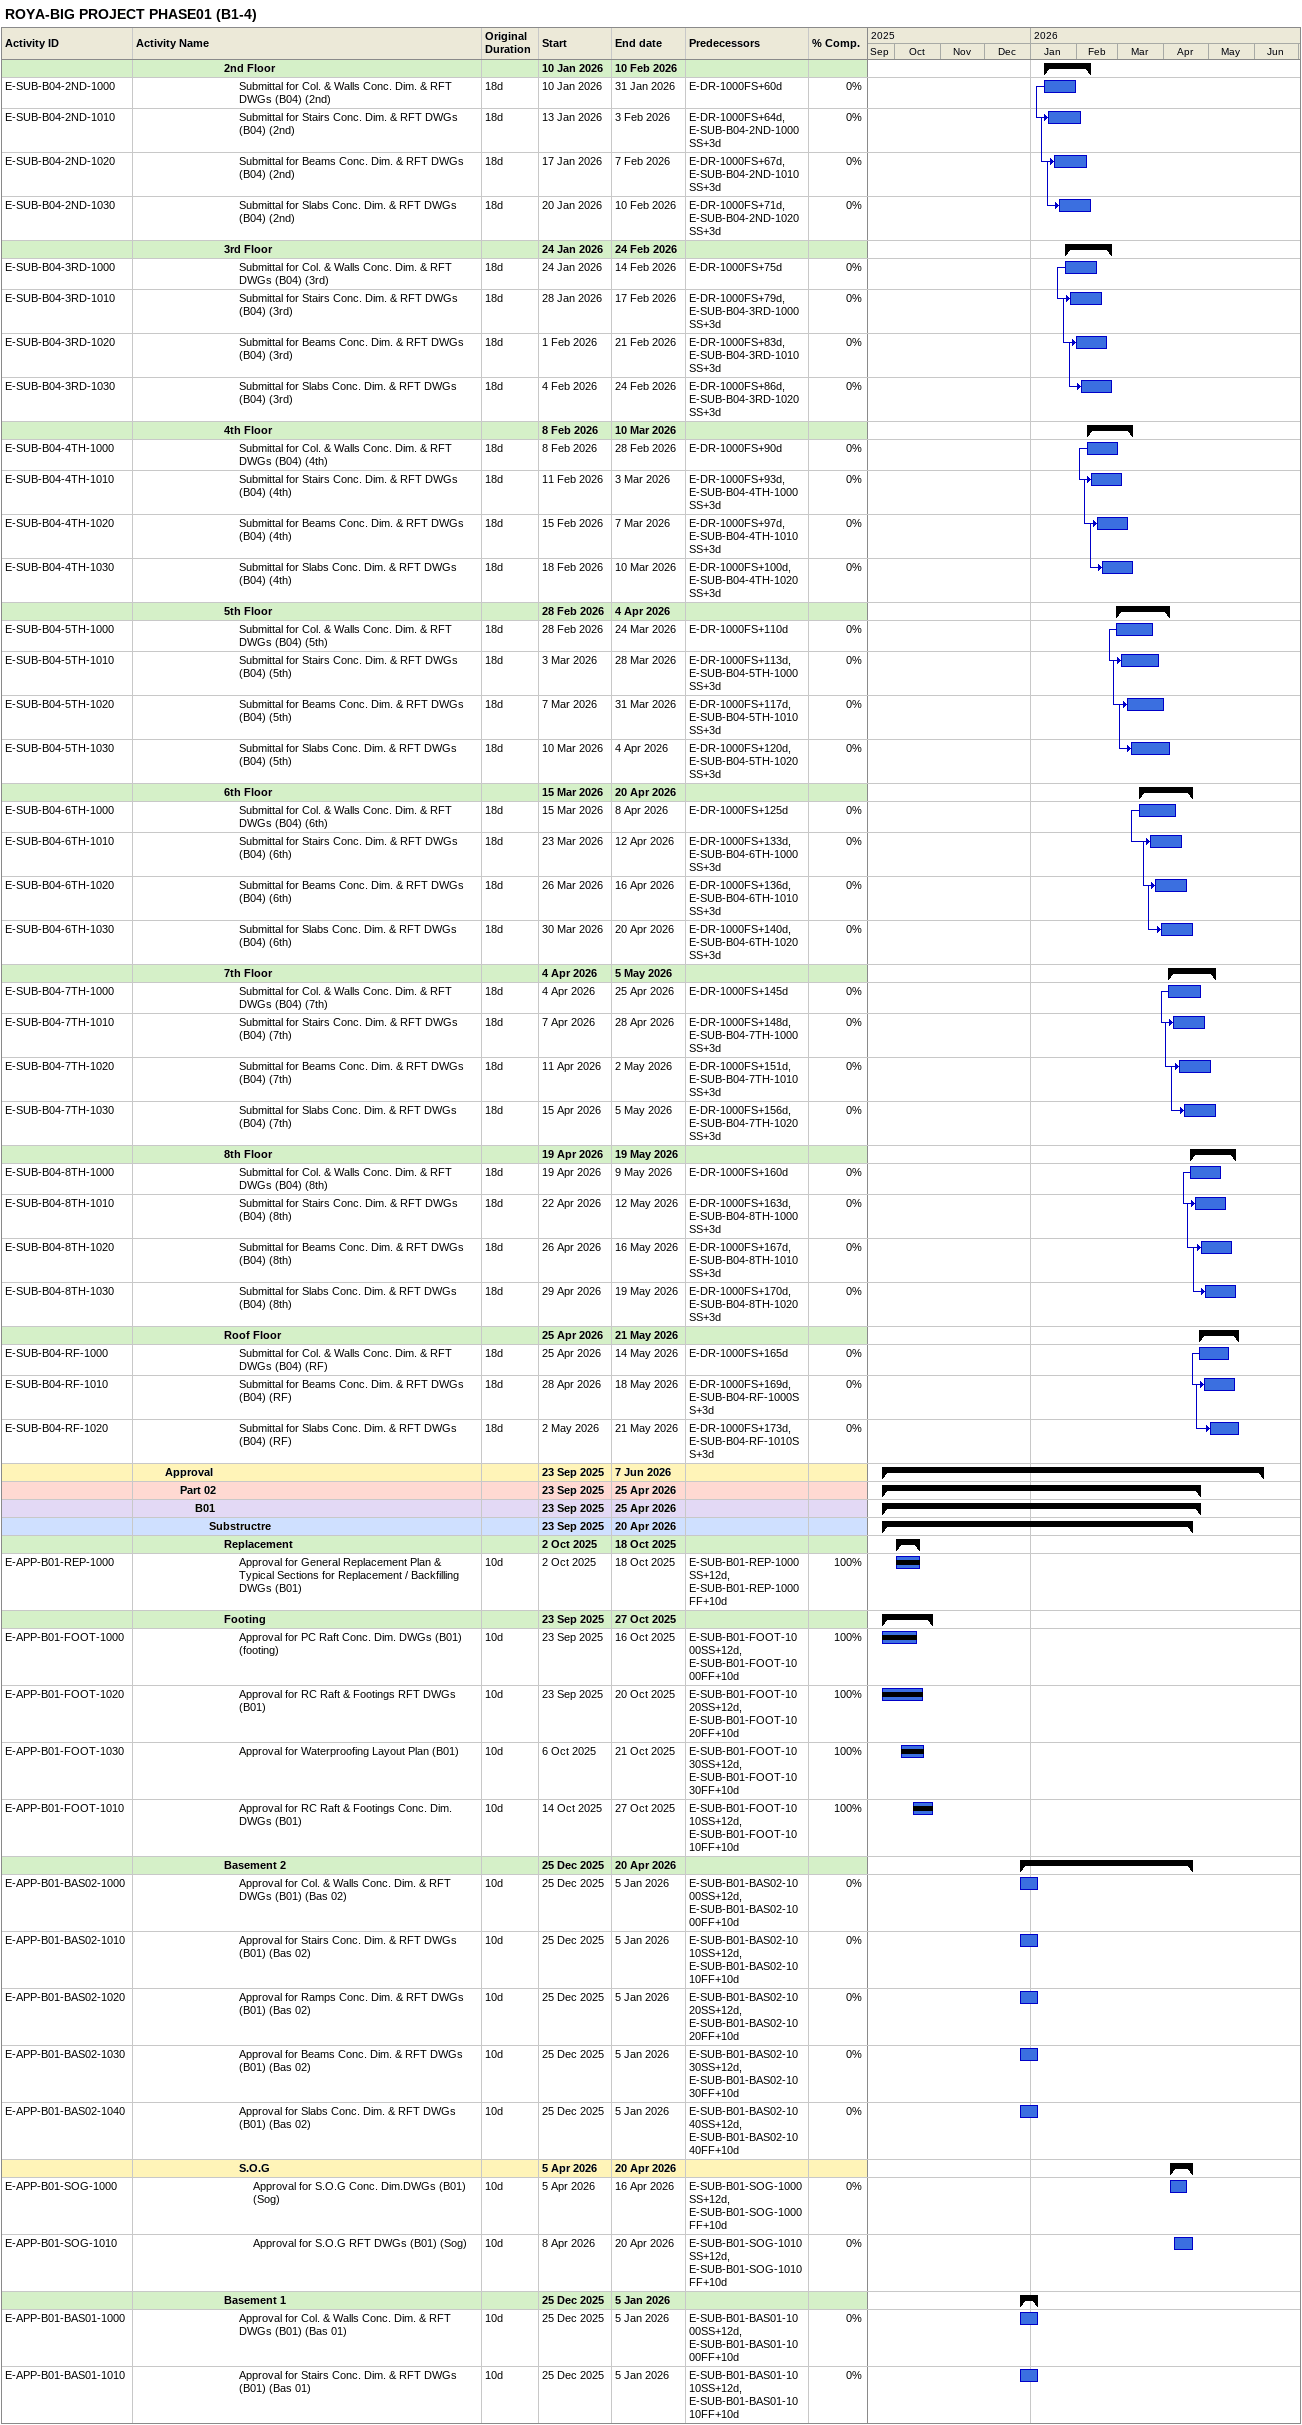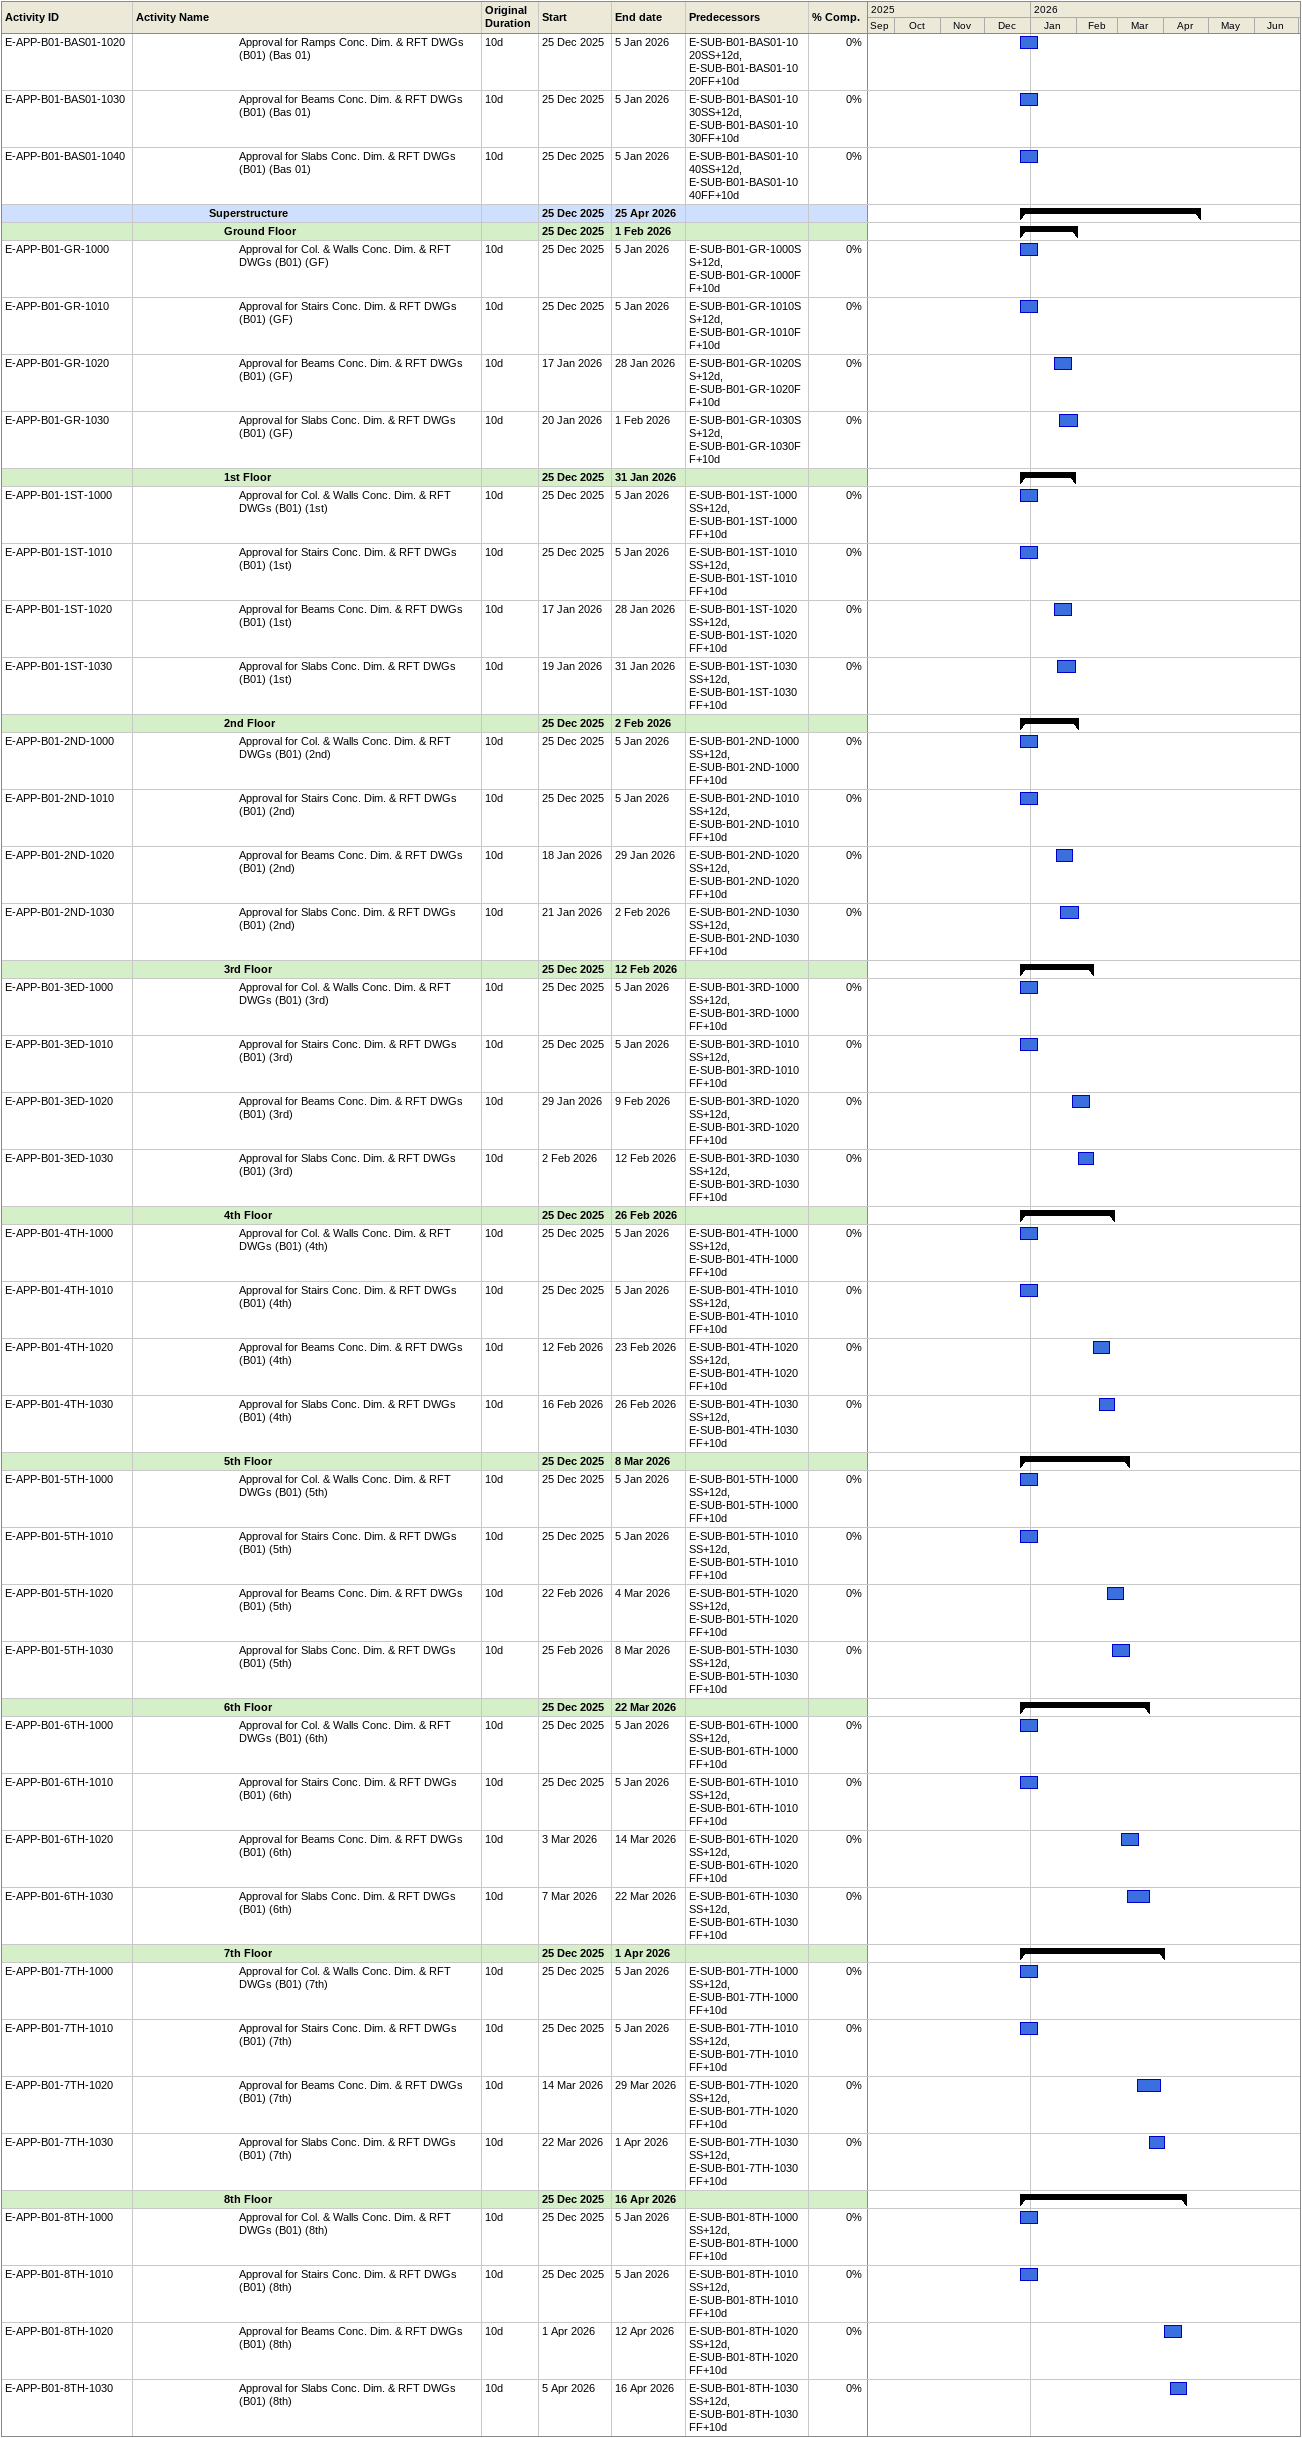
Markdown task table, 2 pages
ROYA-BIG PROJECT PHASE01 (B1-4)

| ID | Level | Task | Original duration | Start | Finish | Predecessors | % complete |
|---|---|---|---|---|---|---|---|
|  | 7 | **2nd Floor** |  | 2026-01-10 | 2026-02-10 |  |  |
| E-SUB-B04-2ND-1000 | 8 | Submittal for Col. & Walls Conc. Dim. & RFT DWGs (B04) (2nd) | 18d | 2026-01-10 | 2026-01-31 | E-DR-1000FS+60d | 0 |
| E-SUB-B04-2ND-1010 | 8 | Submittal for Stairs Conc. Dim. & RFT DWGs (B04) (2nd) | 18d | 2026-01-13 | 2026-02-03 | E-DR-1000FS+64d, E-SUB-B04-2ND-1000SS+3d | 0 |
| E-SUB-B04-2ND-1020 | 8 | Submittal for Beams Conc. Dim. & RFT DWGs (B04) (2nd) | 18d | 2026-01-17 | 2026-02-07 | E-DR-1000FS+67d, E-SUB-B04-2ND-1010SS+3d | 0 |
| E-SUB-B04-2ND-1030 | 8 | Submittal for Slabs Conc. Dim. & RFT DWGs (B04) (2nd) | 18d | 2026-01-20 | 2026-02-10 | E-DR-1000FS+71d, E-SUB-B04-2ND-1020SS+3d | 0 |
|  | 7 | **3rd Floor** |  | 2026-01-24 | 2026-02-24 |  |  |
| E-SUB-B04-3RD-1000 | 8 | Submittal for Col. & Walls Conc. Dim. & RFT DWGs (B04) (3rd) | 18d | 2026-01-24 | 2026-02-14 | E-DR-1000FS+75d | 0 |
| E-SUB-B04-3RD-1010 | 8 | Submittal for Stairs Conc. Dim. & RFT DWGs (B04) (3rd) | 18d | 2026-01-28 | 2026-02-17 | E-DR-1000FS+79d, E-SUB-B04-3RD-1000SS+3d | 0 |
| E-SUB-B04-3RD-1020 | 8 | Submittal for Beams Conc. Dim. & RFT DWGs (B04) (3rd) | 18d | 2026-02-01 | 2026-02-21 | E-DR-1000FS+83d, E-SUB-B04-3RD-1010SS+3d | 0 |
| E-SUB-B04-3RD-1030 | 8 | Submittal for Slabs Conc. Dim. & RFT DWGs (B04) (3rd) | 18d | 2026-02-04 | 2026-02-24 | E-DR-1000FS+86d, E-SUB-B04-3RD-1020SS+3d | 0 |
|  | 7 | **4th Floor** |  | 2026-02-08 | 2026-03-10 |  |  |
| E-SUB-B04-4TH-1000 | 8 | Submittal for Col. & Walls Conc. Dim. & RFT DWGs (B04) (4th) | 18d | 2026-02-08 | 2026-02-28 | E-DR-1000FS+90d | 0 |
| E-SUB-B04-4TH-1010 | 8 | Submittal for Stairs Conc. Dim. & RFT DWGs (B04) (4th) | 18d | 2026-02-11 | 2026-03-03 | E-DR-1000FS+93d, E-SUB-B04-4TH-1000SS+3d | 0 |
| E-SUB-B04-4TH-1020 | 8 | Submittal for Beams Conc. Dim. & RFT DWGs (B04) (4th) | 18d | 2026-02-15 | 2026-03-07 | E-DR-1000FS+97d, E-SUB-B04-4TH-1010SS+3d | 0 |
| E-SUB-B04-4TH-1030 | 8 | Submittal for Slabs Conc. Dim. & RFT DWGs (B04) (4th) | 18d | 2026-02-18 | 2026-03-10 | E-DR-1000FS+100d, E-SUB-B04-4TH-1020SS+3d | 0 |
|  | 7 | **5th Floor** |  | 2026-02-28 | 2026-04-04 |  |  |
| E-SUB-B04-5TH-1000 | 8 | Submittal for Col. & Walls Conc. Dim. & RFT DWGs (B04) (5th) | 18d | 2026-02-28 | 2026-03-24 | E-DR-1000FS+110d | 0 |
| E-SUB-B04-5TH-1010 | 8 | Submittal for Stairs Conc. Dim. & RFT DWGs (B04) (5th) | 18d | 2026-03-03 | 2026-03-28 | E-DR-1000FS+113d, E-SUB-B04-5TH-1000SS+3d | 0 |
| E-SUB-B04-5TH-1020 | 8 | Submittal for Beams Conc. Dim. & RFT DWGs (B04) (5th) | 18d | 2026-03-07 | 2026-03-31 | E-DR-1000FS+117d, E-SUB-B04-5TH-1010SS+3d | 0 |
| E-SUB-B04-5TH-1030 | 8 | Submittal for Slabs Conc. Dim. & RFT DWGs (B04) (5th) | 18d | 2026-03-10 | 2026-04-04 | E-DR-1000FS+120d, E-SUB-B04-5TH-1020SS+3d | 0 |
|  | 7 | **6th Floor** |  | 2026-03-15 | 2026-04-20 |  |  |
| E-SUB-B04-6TH-1000 | 8 | Submittal for Col. & Walls Conc. Dim. & RFT DWGs (B04) (6th) | 18d | 2026-03-15 | 2026-04-08 | E-DR-1000FS+125d | 0 |
| E-SUB-B04-6TH-1010 | 8 | Submittal for Stairs Conc. Dim. & RFT DWGs (B04) (6th) | 18d | 2026-03-23 | 2026-04-12 | E-DR-1000FS+133d, E-SUB-B04-6TH-1000SS+3d | 0 |
| E-SUB-B04-6TH-1020 | 8 | Submittal for Beams Conc. Dim. & RFT DWGs (B04) (6th) | 18d | 2026-03-26 | 2026-04-16 | E-DR-1000FS+136d, E-SUB-B04-6TH-1010SS+3d | 0 |
| E-SUB-B04-6TH-1030 | 8 | Submittal for Slabs Conc. Dim. & RFT DWGs (B04) (6th) | 18d | 2026-03-30 | 2026-04-20 | E-DR-1000FS+140d, E-SUB-B04-6TH-1020SS+3d | 0 |
|  | 7 | **7th Floor** |  | 2026-04-04 | 2026-05-05 |  |  |
| E-SUB-B04-7TH-1000 | 8 | Submittal for Col. & Walls Conc. Dim. & RFT DWGs (B04) (7th) | 18d | 2026-04-04 | 2026-04-25 | E-DR-1000FS+145d | 0 |
| E-SUB-B04-7TH-1010 | 8 | Submittal for Stairs Conc. Dim. & RFT DWGs (B04) (7th) | 18d | 2026-04-07 | 2026-04-28 | E-DR-1000FS+148d, E-SUB-B04-7TH-1000SS+3d | 0 |
| E-SUB-B04-7TH-1020 | 8 | Submittal for Beams Conc. Dim. & RFT DWGs (B04) (7th) | 18d | 2026-04-11 | 2026-05-02 | E-DR-1000FS+151d, E-SUB-B04-7TH-1010SS+3d | 0 |
| E-SUB-B04-7TH-1030 | 8 | Submittal for Slabs Conc. Dim. & RFT DWGs (B04) (7th) | 18d | 2026-04-15 | 2026-05-05 | E-DR-1000FS+156d, E-SUB-B04-7TH-1020SS+3d | 0 |
|  | 7 | **8th Floor** |  | 2026-04-19 | 2026-05-19 |  |  |
| E-SUB-B04-8TH-1000 | 8 | Submittal for Col. & Walls Conc. Dim. & RFT DWGs (B04) (8th) | 18d | 2026-04-19 | 2026-05-09 | E-DR-1000FS+160d | 0 |
| E-SUB-B04-8TH-1010 | 8 | Submittal for Stairs Conc. Dim. & RFT DWGs (B04) (8th) | 18d | 2026-04-22 | 2026-05-12 | E-DR-1000FS+163d, E-SUB-B04-8TH-1000SS+3d | 0 |
| E-SUB-B04-8TH-1020 | 8 | Submittal for Beams Conc. Dim. & RFT DWGs (B04) (8th) | 18d | 2026-04-26 | 2026-05-16 | E-DR-1000FS+167d, E-SUB-B04-8TH-1010SS+3d | 0 |
| E-SUB-B04-8TH-1030 | 8 | Submittal for Slabs Conc. Dim. & RFT DWGs (B04) (8th) | 18d | 2026-04-29 | 2026-05-19 | E-DR-1000FS+170d, E-SUB-B04-8TH-1020SS+3d | 0 |
|  | 7 | **Roof Floor** |  | 2026-04-25 | 2026-05-21 |  |  |
| E-SUB-B04-RF-1000 | 8 | Submittal for Col. & Walls Conc. Dim. & RFT DWGs (B04) (RF) | 18d | 2026-04-25 | 2026-05-14 | E-DR-1000FS+165d | 0 |
| E-SUB-B04-RF-1010 | 8 | Submittal for Beams Conc. Dim. & RFT DWGs (B04) (RF) | 18d | 2026-04-28 | 2026-05-18 | E-DR-1000FS+169d, E-SUB-B04-RF-1000SS+3d | 0 |
| E-SUB-B04-RF-1020 | 8 | Submittal for Slabs Conc. Dim. & RFT DWGs (B04) (RF) | 18d | 2026-05-02 | 2026-05-21 | E-DR-1000FS+173d, E-SUB-B04-RF-1010SS+3d | 0 |
|  | 3 | **Approval** |  | 2025-09-23 | 2026-06-07 |  |  |
|  | 4 | **Part 02** |  | 2025-09-23 | 2026-04-25 |  |  |
|  | 5 | **B01** |  | 2025-09-23 | 2026-04-25 |  |  |
|  | 6 | **Substructre** |  | 2025-09-23 | 2026-04-20 |  |  |
|  | 7 | **Replacement** |  | 2025-10-02 | 2025-10-18 |  |  |
| E-APP-B01-REP-1000 | 8 | Approval for General Replacement Plan & Typical Sections for Replacement / Backfilling DWGs (B01) | 10d | 2025-10-02 | 2025-10-18 | E-SUB-B01-REP-1000SS+12d, E-SUB-B01-REP-1000FF+10d | 100 |
|  | 7 | **Footing** |  | 2025-09-23 | 2025-10-27 |  |  |
| E-APP-B01-FOOT-1000 | 8 | Approval for PC Raft Conc. Dim. DWGs (B01) (footing) | 10d | 2025-09-23 | 2025-10-16 | E-SUB-B01-FOOT-1000SS+12d, E-SUB-B01-FOOT-1000FF+10d | 100 |
| E-APP-B01-FOOT-1020 | 8 | Approval for RC Raft & Footings RFT DWGs (B01) | 10d | 2025-09-23 | 2025-10-20 | E-SUB-B01-FOOT-1020SS+12d, E-SUB-B01-FOOT-1020FF+10d | 100 |
| E-APP-B01-FOOT-1030 | 8 | Approval for Waterproofing Layout Plan (B01) | 10d | 2025-10-06 | 2025-10-21 | E-SUB-B01-FOOT-1030SS+12d, E-SUB-B01-FOOT-1030FF+10d | 100 |
| E-APP-B01-FOOT-1010 | 8 | Approval for RC Raft & Footings Conc. Dim. DWGs (B01) | 10d | 2025-10-14 | 2025-10-27 | E-SUB-B01-FOOT-1010SS+12d, E-SUB-B01-FOOT-1010FF+10d | 100 |
|  | 7 | **Basement 2** |  | 2025-12-25 | 2026-04-20 |  |  |
| E-APP-B01-BAS02-1000 | 8 | Approval for Col. & Walls Conc. Dim. & RFT DWGs (B01) (Bas 02) | 10d | 2025-12-25 | 2026-01-05 | E-SUB-B01-BAS02-1000SS+12d, E-SUB-B01-BAS02-1000FF+10d | 0 |
| E-APP-B01-BAS02-1010 | 8 | Approval for Stairs Conc. Dim. & RFT DWGs (B01) (Bas 02) | 10d | 2025-12-25 | 2026-01-05 | E-SUB-B01-BAS02-1010SS+12d, E-SUB-B01-BAS02-1010FF+10d | 0 |
| E-APP-B01-BAS02-1020 | 8 | Approval for Ramps Conc. Dim. & RFT DWGs (B01) (Bas 02) | 10d | 2025-12-25 | 2026-01-05 | E-SUB-B01-BAS02-1020SS+12d, E-SUB-B01-BAS02-1020FF+10d | 0 |
| E-APP-B01-BAS02-1030 | 8 | Approval for Beams Conc. Dim. & RFT DWGs (B01) (Bas 02) | 10d | 2025-12-25 | 2026-01-05 | E-SUB-B01-BAS02-1030SS+12d, E-SUB-B01-BAS02-1030FF+10d | 0 |
| E-APP-B01-BAS02-1040 | 8 | Approval for Slabs Conc. Dim. & RFT DWGs (B01) (Bas 02) | 10d | 2025-12-25 | 2026-01-05 | E-SUB-B01-BAS02-1040SS+12d, E-SUB-B01-BAS02-1040FF+10d | 0 |
|  | 8 | **S.O.G** |  | 2026-04-05 | 2026-04-20 |  |  |
| E-APP-B01-SOG-1000 | 9 | Approval for S.O.G Conc. Dim.DWGs (B01) (Sog) | 10d | 2026-04-05 | 2026-04-16 | E-SUB-B01-SOG-1000SS+12d, E-SUB-B01-SOG-1000FF+10d | 0 |
| E-APP-B01-SOG-1010 | 9 | Approval for S.O.G RFT DWGs (B01) (Sog) | 10d | 2026-04-08 | 2026-04-20 | E-SUB-B01-SOG-1010SS+12d, E-SUB-B01-SOG-1010FF+10d | 0 |
|  | 7 | **Basement 1** |  | 2025-12-25 | 2026-01-05 |  |  |
| E-APP-B01-BAS01-1000 | 8 | Approval for Col. & Walls Conc. Dim. & RFT DWGs (B01) (Bas 01) | 10d | 2025-12-25 | 2026-01-05 | E-SUB-B01-BAS01-1000SS+12d, E-SUB-B01-BAS01-1000FF+10d | 0 |
| E-APP-B01-BAS01-1010 | 8 | Approval for Stairs Conc. Dim. & RFT DWGs (B01) (Bas 01) | 10d | 2025-12-25 | 2026-01-05 | E-SUB-B01-BAS01-1010SS+12d, E-SUB-B01-BAS01-1010FF+10d | 0 |
| E-APP-B01-BAS01-1020 | 8 | Approval for Ramps Conc. Dim. & RFT DWGs (B01) (Bas 01) | 10d | 2025-12-25 | 2026-01-05 | E-SUB-B01-BAS01-1020SS+12d, E-SUB-B01-BAS01-1020FF+10d | 0 |
| E-APP-B01-BAS01-1030 | 8 | Approval for Beams Conc. Dim. & RFT DWGs (B01) (Bas 01) | 10d | 2025-12-25 | 2026-01-05 | E-SUB-B01-BAS01-1030SS+12d, E-SUB-B01-BAS01-1030FF+10d | 0 |
| E-APP-B01-BAS01-1040 | 8 | Approval for Slabs Conc. Dim. & RFT DWGs (B01) (Bas 01) | 10d | 2025-12-25 | 2026-01-05 | E-SUB-B01-BAS01-1040SS+12d, E-SUB-B01-BAS01-1040FF+10d | 0 |
|  | 6 | **Superstructure** |  | 2025-12-25 | 2026-04-25 |  |  |
|  | 7 | **Ground Floor** |  | 2025-12-25 | 2026-02-01 |  |  |
| E-APP-B01-GR-1000 | 8 | Approval for Col. & Walls Conc. Dim. & RFT DWGs (B01) (GF) | 10d | 2025-12-25 | 2026-01-05 | E-SUB-B01-GR-1000SS+12d, E-SUB-B01-GR-1000FF+10d | 0 |
| E-APP-B01-GR-1010 | 8 | Approval for Stairs Conc. Dim. & RFT DWGs (B01) (GF) | 10d | 2025-12-25 | 2026-01-05 | E-SUB-B01-GR-1010SS+12d, E-SUB-B01-GR-1010FF+10d | 0 |
| E-APP-B01-GR-1020 | 8 | Approval for Beams Conc. Dim. & RFT DWGs (B01) (GF) | 10d | 2026-01-17 | 2026-01-28 | E-SUB-B01-GR-1020SS+12d, E-SUB-B01-GR-1020FF+10d | 0 |
| E-APP-B01-GR-1030 | 8 | Approval for Slabs Conc. Dim. & RFT DWGs (B01) (GF) | 10d | 2026-01-20 | 2026-02-01 | E-SUB-B01-GR-1030SS+12d, E-SUB-B01-GR-1030FF+10d | 0 |
|  | 7 | **1st Floor** |  | 2025-12-25 | 2026-01-31 |  |  |
| E-APP-B01-1ST-1000 | 8 | Approval for Col. & Walls Conc. Dim. & RFT DWGs (B01) (1st) | 10d | 2025-12-25 | 2026-01-05 | E-SUB-B01-1ST-1000SS+12d, E-SUB-B01-1ST-1000FF+10d | 0 |
| E-APP-B01-1ST-1010 | 8 | Approval for Stairs Conc. Dim. & RFT DWGs (B01) (1st) | 10d | 2025-12-25 | 2026-01-05 | E-SUB-B01-1ST-1010SS+12d, E-SUB-B01-1ST-1010FF+10d | 0 |
| E-APP-B01-1ST-1020 | 8 | Approval for Beams Conc. Dim. & RFT DWGs (B01) (1st) | 10d | 2026-01-17 | 2026-01-28 | E-SUB-B01-1ST-1020SS+12d, E-SUB-B01-1ST-1020FF+10d | 0 |
| E-APP-B01-1ST-1030 | 8 | Approval for Slabs Conc. Dim. & RFT DWGs (B01) (1st) | 10d | 2026-01-19 | 2026-01-31 | E-SUB-B01-1ST-1030SS+12d, E-SUB-B01-1ST-1030FF+10d | 0 |
|  | 7 | **2nd Floor** |  | 2025-12-25 | 2026-02-02 |  |  |
| E-APP-B01-2ND-1000 | 8 | Approval for Col. & Walls Conc. Dim. & RFT DWGs (B01) (2nd) | 10d | 2025-12-25 | 2026-01-05 | E-SUB-B01-2ND-1000SS+12d, E-SUB-B01-2ND-1000FF+10d | 0 |
| E-APP-B01-2ND-1010 | 8 | Approval for Stairs Conc. Dim. & RFT DWGs (B01) (2nd) | 10d | 2025-12-25 | 2026-01-05 | E-SUB-B01-2ND-1010SS+12d, E-SUB-B01-2ND-1010FF+10d | 0 |
| E-APP-B01-2ND-1020 | 8 | Approval for Beams Conc. Dim. & RFT DWGs (B01) (2nd) | 10d | 2026-01-18 | 2026-01-29 | E-SUB-B01-2ND-1020SS+12d, E-SUB-B01-2ND-1020FF+10d | 0 |
| E-APP-B01-2ND-1030 | 8 | Approval for Slabs Conc. Dim. & RFT DWGs (B01) (2nd) | 10d | 2026-01-21 | 2026-02-02 | E-SUB-B01-2ND-1030SS+12d, E-SUB-B01-2ND-1030FF+10d | 0 |
|  | 7 | **3rd Floor** |  | 2025-12-25 | 2026-02-12 |  |  |
| E-APP-B01-3ED-1000 | 8 | Approval for Col. & Walls Conc. Dim. & RFT DWGs (B01) (3rd) | 10d | 2025-12-25 | 2026-01-05 | E-SUB-B01-3RD-1000SS+12d, E-SUB-B01-3RD-1000FF+10d | 0 |
| E-APP-B01-3ED-1010 | 8 | Approval for Stairs Conc. Dim. & RFT DWGs (B01) (3rd) | 10d | 2025-12-25 | 2026-01-05 | E-SUB-B01-3RD-1010SS+12d, E-SUB-B01-3RD-1010FF+10d | 0 |
| E-APP-B01-3ED-1020 | 8 | Approval for Beams Conc. Dim. & RFT DWGs (B01) (3rd) | 10d | 2026-01-29 | 2026-02-09 | E-SUB-B01-3RD-1020SS+12d, E-SUB-B01-3RD-1020FF+10d | 0 |
| E-APP-B01-3ED-1030 | 8 | Approval for Slabs Conc. Dim. & RFT DWGs (B01) (3rd) | 10d | 2026-02-02 | 2026-02-12 | E-SUB-B01-3RD-1030SS+12d, E-SUB-B01-3RD-1030FF+10d | 0 |
|  | 7 | **4th Floor** |  | 2025-12-25 | 2026-02-26 |  |  |
| E-APP-B01-4TH-1000 | 8 | Approval for Col. & Walls Conc. Dim. & RFT DWGs (B01) (4th) | 10d | 2025-12-25 | 2026-01-05 | E-SUB-B01-4TH-1000SS+12d, E-SUB-B01-4TH-1000FF+10d | 0 |
| E-APP-B01-4TH-1010 | 8 | Approval for Stairs Conc. Dim. & RFT DWGs (B01) (4th) | 10d | 2025-12-25 | 2026-01-05 | E-SUB-B01-4TH-1010SS+12d, E-SUB-B01-4TH-1010FF+10d | 0 |
| E-APP-B01-4TH-1020 | 8 | Approval for Beams Conc. Dim. & RFT DWGs (B01) (4th) | 10d | 2026-02-12 | 2026-02-23 | E-SUB-B01-4TH-1020SS+12d, E-SUB-B01-4TH-1020FF+10d | 0 |
| E-APP-B01-4TH-1030 | 8 | Approval for Slabs Conc. Dim. & RFT DWGs (B01) (4th) | 10d | 2026-02-16 | 2026-02-26 | E-SUB-B01-4TH-1030SS+12d, E-SUB-B01-4TH-1030FF+10d | 0 |
|  | 7 | **5th Floor** |  | 2025-12-25 | 2026-03-08 |  |  |
| E-APP-B01-5TH-1000 | 8 | Approval for Col. & Walls Conc. Dim. & RFT DWGs (B01) (5th) | 10d | 2025-12-25 | 2026-01-05 | E-SUB-B01-5TH-1000SS+12d, E-SUB-B01-5TH-1000FF+10d | 0 |
| E-APP-B01-5TH-1010 | 8 | Approval for Stairs Conc. Dim. & RFT DWGs (B01) (5th) | 10d | 2025-12-25 | 2026-01-05 | E-SUB-B01-5TH-1010SS+12d, E-SUB-B01-5TH-1010FF+10d | 0 |
| E-APP-B01-5TH-1020 | 8 | Approval for Beams Conc. Dim. & RFT DWGs (B01) (5th) | 10d | 2026-02-22 | 2026-03-04 | E-SUB-B01-5TH-1020SS+12d, E-SUB-B01-5TH-1020FF+10d | 0 |
| E-APP-B01-5TH-1030 | 8 | Approval for Slabs Conc. Dim. & RFT DWGs (B01) (5th) | 10d | 2026-02-25 | 2026-03-08 | E-SUB-B01-5TH-1030SS+12d, E-SUB-B01-5TH-1030FF+10d | 0 |
|  | 7 | **6th Floor** |  | 2025-12-25 | 2026-03-22 |  |  |
| E-APP-B01-6TH-1000 | 8 | Approval for Col. & Walls Conc. Dim. & RFT DWGs (B01) (6th) | 10d | 2025-12-25 | 2026-01-05 | E-SUB-B01-6TH-1000SS+12d, E-SUB-B01-6TH-1000FF+10d | 0 |
| E-APP-B01-6TH-1010 | 8 | Approval for Stairs Conc. Dim. & RFT DWGs (B01) (6th) | 10d | 2025-12-25 | 2026-01-05 | E-SUB-B01-6TH-1010SS+12d, E-SUB-B01-6TH-1010FF+10d | 0 |
| E-APP-B01-6TH-1020 | 8 | Approval for Beams Conc. Dim. & RFT DWGs (B01) (6th) | 10d | 2026-03-03 | 2026-03-14 | E-SUB-B01-6TH-1020SS+12d, E-SUB-B01-6TH-1020FF+10d | 0 |
| E-APP-B01-6TH-1030 | 8 | Approval for Slabs Conc. Dim. & RFT DWGs (B01) (6th) | 10d | 2026-03-07 | 2026-03-22 | E-SUB-B01-6TH-1030SS+12d, E-SUB-B01-6TH-1030FF+10d | 0 |
|  | 7 | **7th Floor** |  | 2025-12-25 | 2026-04-01 |  |  |
| E-APP-B01-7TH-1000 | 8 | Approval for Col. & Walls Conc. Dim. & RFT DWGs (B01) (7th) | 10d | 2025-12-25 | 2026-01-05 | E-SUB-B01-7TH-1000SS+12d, E-SUB-B01-7TH-1000FF+10d | 0 |
| E-APP-B01-7TH-1010 | 8 | Approval for Stairs Conc. Dim. & RFT DWGs (B01) (7th) | 10d | 2025-12-25 | 2026-01-05 | E-SUB-B01-7TH-1010SS+12d, E-SUB-B01-7TH-1010FF+10d | 0 |
| E-APP-B01-7TH-1020 | 8 | Approval for Beams Conc. Dim. & RFT DWGs (B01) (7th) | 10d | 2026-03-14 | 2026-03-29 | E-SUB-B01-7TH-1020SS+12d, E-SUB-B01-7TH-1020FF+10d | 0 |
| E-APP-B01-7TH-1030 | 8 | Approval for Slabs Conc. Dim. & RFT DWGs (B01) (7th) | 10d | 2026-03-22 | 2026-04-01 | E-SUB-B01-7TH-1030SS+12d, E-SUB-B01-7TH-1030FF+10d | 0 |
|  | 7 | **8th Floor** |  | 2025-12-25 | 2026-04-16 |  |  |
| E-APP-B01-8TH-1000 | 8 | Approval for Col. & Walls Conc. Dim. & RFT DWGs (B01) (8th) | 10d | 2025-12-25 | 2026-01-05 | E-SUB-B01-8TH-1000SS+12d, E-SUB-B01-8TH-1000FF+10d | 0 |
| E-APP-B01-8TH-1010 | 8 | Approval for Stairs Conc. Dim. & RFT DWGs (B01) (8th) | 10d | 2025-12-25 | 2026-01-05 | E-SUB-B01-8TH-1010SS+12d, E-SUB-B01-8TH-1010FF+10d | 0 |
| E-APP-B01-8TH-1020 | 8 | Approval for Beams Conc. Dim. & RFT DWGs (B01) (8th) | 10d | 2026-04-01 | 2026-04-12 | E-SUB-B01-8TH-1020SS+12d, E-SUB-B01-8TH-1020FF+10d | 0 |
| E-APP-B01-8TH-1030 | 8 | Approval for Slabs Conc. Dim. & RFT DWGs (B01) (8th) | 10d | 2026-04-05 | 2026-04-16 | E-SUB-B01-8TH-1030SS+12d, E-SUB-B01-8TH-1030FF+10d | 0 |
